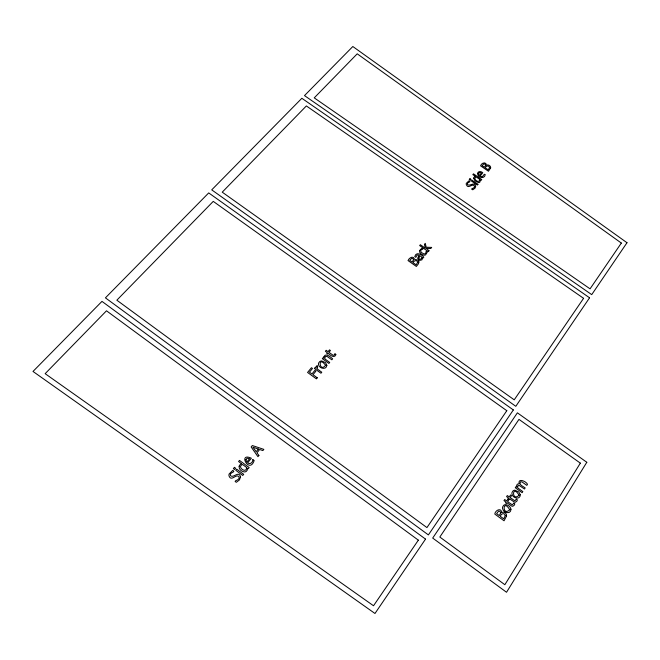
<?xml version="1.0" encoding="UTF-8"?>
<svg xmlns="http://www.w3.org/2000/svg" width="660" height="660" viewBox="0 0 660 660"><rect width="100%" height="100%" fill="white"/><g stroke="black" fill="none" stroke-linecap="round" stroke-linejoin="round"><path stroke-width="0.99" d="M316.165 366.655L316.14 368.156L315.158 367.447L314.35 368.445L320.966 373.238L321.775 372.232L317.08 368.833C318.029 367.24 317.732 363.8 316.165 366.655M422.507 258.035L421.963 259.825L419.611 260.436L417.632 258.423L419.042 255.156L417.12 254.991L415.833 257.317L414.769 256.567C416.097 251.345 421.633 254.356 423.827 257.169L423.134 258.027L422.474 257.565L422.507 258.035M418.885 261.995L418.44 263.794L416.361 266.45L408.037 260.584C408.928 257.936 413.391 255.222 414.447 259.141C414.777 260.032 419.009 259.017 418.885 261.995M473.682 178.167L474.969 180.881L478.368 182.539A2.335 1.906 25.5 0 0 479.828 182.16L480.529 179.908L481.132 180.328L481.767 179.545L473.476 173.836L472.84 174.619L475.423 176.393A3.308 2.689 25.4 0 0 473.822 177.688L473.682 178.167M240.504 476.941L239.448 479.911L236.338 482.32C232.196 480.43 239.926 480.604 239.093 477.386L238.912 476.644C236.049 473.484 231.231 481.998 229.045 476.017A3.762 3.597 -5.5 0 1 229.16 473.954L232.708 470.407C236.725 472.123 228.657 472.411 230.538 475.695C233.392 478.541 239.035 470.167 240.504 476.941M323.895 356.854L323.862 358.215L323.128 357.687L322.327 358.677L328.903 363.429L329.711 362.439L324.794 358.891L325.24 356.796L325.842 356.301L327.228 356.532L331.848 359.799L332.64 358.817C330.718 357.291 325.553 352.267 323.895 356.854M520.294 494.752C520.344 500.057 512.968 498.358 512.086 494.373A3.399 3.052 48.7 0 1 512.152 492.244L512.96 490.999A3.358 3.019 48.7 0 1 514.8 490.174L518.768 491.956L520.294 494.752M510.955 509.264C511.005 514.627 503.547 512.952 502.672 508.893A3.424 3.102 50.3 0 1 502.747 506.731L503.563 505.478A3.391 3.061 50.2 0 1 505.436 504.628C507.961 504.702 510.576 506.698 510.955 509.264M252.854 459.64C253.11 462.305 249.95 464.962 247.657 462.8L251.361 458.23C237.336 451.819 249.455 474.738 254.174 460.515L252.854 459.64M477.559 173.398C477.254 177.606 484.844 179.561 485.215 174.57C483.615 172.565 483.186 179.124 480.191 175.964L482.782 172.763C481.338 171.245 478.112 170.857 477.559 173.398M245.883 459.715L246.766 462.14L249.596 458.651L247.104 458.213L245.883 459.715M325.594 365.31C319.159 373.329 317.674 354.527 325.594 365.31M505.271 515.592L503.753 518.842L500.338 516.359C500.775 513.604 504.76 512.3 505.271 515.592M489.538 167.549L488.227 169.826L485.306 167.821C485.933 165.743 489.068 165.148 489.538 167.549M246.551 467.437C246.881 474.317 236.23 466.901 242.558 464.475L246.551 467.437M239.159 466.323C238.672 469.293 241.75 471.677 244.447 471.933A2.821 2.698 -1.6 0 0 246.345 471.306L247.244 470.176L247.533 468.163L248.242 468.691L249.142 467.569L239.498 460.416L238.59 461.53L241.593 463.757A3.993 3.82 -1.7 0 0 239.398 465.655L239.159 466.323M419.529 250.577C419.158 252.962 421.666 254.686 423.72 255.139A2.954 2.524 24.3 0 0 425.609 254.842L427.317 252.161L426.145 251.336L425.667 253.39L424.174 254.05L421.228 252.434L420.659 250.816C420.593 249.109 424.727 249.513 421.798 248.284L419.529 250.577M417.673 262.3L416.163 264.858L413.086 262.697C413.737 260.469 417.219 259.57 417.673 262.3M326.857 365.318C326.395 370.194 319.382 368.626 318.524 364.757A3.275 2.995 17.3 0 1 318.772 362.786L319.688 361.655A3.242 2.962 17.3 0 1 321.643 360.929L325.537 362.678L326.857 365.318M475.67 186.574L475.018 188.174L472.733 189.808C469.194 188.323 475.241 188.81 474.532 186.301C472.766 182.482 468.245 189.643 466.397 184.841A3.102 2.541 25.1 0 1 466.323 183.331L468.864 180.881C472.189 182.234 466.76 181.871 467.379 184.132L467.56 184.668C469.92 186.623 474.936 181.03 475.67 186.574M517.671 486.214L517.712 487.897L522.827 491.584L522.134 492.673L515.279 487.723L515.98 486.643L516.739 487.195C516.029 485.595 517.316 483.268 519.197 483.92C517.522 477.683 526.012 481.14 527.521 484.291L526.828 485.364L521.986 481.932L520.69 481.684C517.96 484.572 523.578 486.527 525.178 487.93L524.486 489.01L518.909 485.257L517.671 486.214M500.75 512.705L499.306 515.617L496.601 513.645L498.613 511.096L499.876 511.351L500.75 512.705M506.583 515.922L504.05 520.781L494.785 514.066C495.206 510.106 501.542 507.317 501.658 512.671C503.761 511.005 506.954 513.397 506.583 515.922M485.678 165.19L484.432 167.219L482.122 165.635L483.862 163.894L484.943 164.15L485.678 165.19M516.318 499.199L514.94 500.849L510.238 497.673L511.541 495.66L510.584 494.967L509.272 496.98L507.301 495.544L506.583 496.642L508.563 498.069L508.084 498.811L509.041 499.505L509.528 498.77L514.437 502.128L515.369 502.26L516.813 501.245L517.399 499.892L516.318 499.199M513.736 503.201L512.358 504.859L507.647 501.674L508.951 499.645L507.994 498.952L506.682 500.973L504.702 499.537L503.984 500.643L505.964 502.079L505.486 502.821L506.451 503.514L506.93 502.771L511.846 506.146L512.787 506.269L514.239 505.255L514.825 503.893L513.736 503.201M413.589 259.751L412.162 262.045L409.728 260.329L411.675 258.357L412.83 258.613L413.589 259.751M418.885 257.466C418.184 260.18 422.672 259.561 421.608 256.954L419.875 255.742L418.885 257.466M490.669 167.863L488.466 171.254L480.571 165.833C481.28 162.871 486.288 161.32 486.461 165.214C488.202 164.208 490.858 165.792 490.669 167.863M479.688 180.246C478.582 183.793 472.09 178.315 476.248 176.962L479.68 179.33L479.688 180.246M334.975 353.884L334.01 355.286L332.863 355.105L328.969 352.316L330.437 350.518L329.522 349.858L328.053 351.656L326.172 350.303L325.372 351.277L327.253 352.638L326.708 353.298L327.624 353.966L328.168 353.298C330.008 355.162 334.57 358.792 336.014 354.544L334.975 353.884M519.065 495.231C511.492 502.384 511.962 483.293 519.065 495.231M509.718 509.743C502.045 517.019 502.573 497.656 509.718 509.743M478.83 173.002L478.549 174.248L479.424 175.436L481.404 172.994L480.002 172.441L478.83 173.002M586.806 462.281L506.534 592.267L432.696 538.073L517.382 412.83L586.806 462.281M580.346 463.138L504.851 584.711L439.824 537.034L518.974 419.372L580.346 463.138M425.535 539.113L374.979 613.486L33 371.448L101.97 301.381L425.535 539.113M513.34 409.942L428.389 534.913L105.427 297.858L208.717 192.918L513.34 409.942M589.57 297.792L515.807 406.312L211.728 189.865L301.859 98.29L589.57 297.792M627 242.723L591.723 294.624L304.499 95.609L352.828 46.514L627 242.723M418.349 540.16L373.527 605.756L45.152 373.675L106.491 310.802L418.349 540.16M506.806 410.701L426.938 527.587L116.845 300.193L213.254 201.382L506.806 410.701M583.588 298.328L514.231 399.828L222.238 192.167L306.364 105.946L583.588 298.328M621.34 243.061L590.065 288.841L314.242 97.87L357.225 53.823L621.34 243.061M428.983 250.759L428.29 251.617L419.661 245.57L420.354 244.712L425.403 248.251L424.421 244.406L425.279 243.35L426.178 247.244L431.689 247.401L430.782 248.523L426.269 248.325L428.983 250.759M243.664 474.35L242.756 475.481L235.801 470.316L236.717 469.194L243.664 474.35M258.893 455.499L257.945 456.67L251.155 446.952L252.318 445.533L263.843 449.377L262.861 450.59L259.661 449.485L256.971 452.81L258.893 455.499M477.939 184.288L477.304 185.072L471.331 180.956L471.966 180.172L477.939 184.288M258.357 449.039L256.187 451.72L252.953 447.191L258.357 449.039M317.262 377.809L316.396 378.865L307.56 372.454L311.446 367.711L312.485 368.462L309.466 372.157L311.957 373.964L314.845 370.417L315.884 371.176L313.005 374.715L317.262 377.809M234.407 467.354L233.368 468.633L234.58 469.532L235.62 468.254L234.407 467.354M469.978 178.712L469.243 179.602L470.283 180.32L471.017 179.429L469.978 178.712"/></g></svg>
